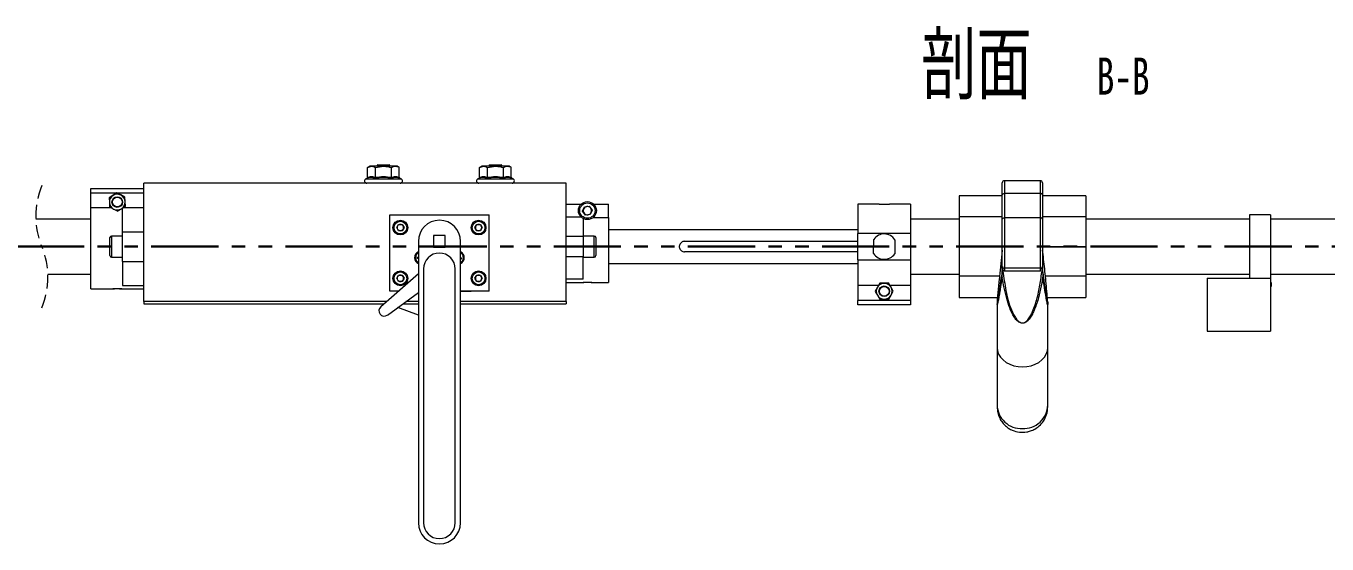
# Model space of a CAD drawing. Header units: millimetres. Extents: x 0 to 841, y 0 to 594.
# Drawn here: x 160.8 to 283.9, y 221.2 to 270.2 of the extents above; entities that cross this region are included whole.
import ezdxf

# ---------------------------------------------------------------- set-up
doc = ezdxf.new("R2010")
doc.units = ezdxf.units.MM
doc.linetypes.add('HIDDEN', pattern=[1.905, 1.27, -0.635])
doc.linetypes.add('PHANTOM', pattern=[12.7, 6.35, -1.27, 1.27, -1.27, 1.27, -1.27])
doc.layers.add('10', color=7, linetype='Continuous')
doc.styles.add('SLDTEXTSTYLE1', font='TXT', dxfattribs={"width": 0.75, "bigfont": 'bigfont'})
doc.styles.add('SLDTEXTSTYLE6', font='TXT', dxfattribs={"width": 0.7})

# ---------------------------------------------------------------- blocks, each defined once
blk = doc.blocks.new('SW_NOTE_0')
at = {"layer": '10', "color": 0, "attachment_point": 2}
for s, insert, char_height, style in [('\\M+19655\\M+196CA', (8.33, 8.19), 6.35, 'SLDTEXTSTYLE1'), ('B-B', (22.23, 5.8), 3.5, 'SLDTEXTSTYLE6')]:
    blk.add_mtext(s, dxfattribs=dict(at, insert=insert, char_height=char_height, style=style))

msp = doc.modelspace()

# ---------------------------------------------------------------- linework, layer by layer
at = {"color": 7, "linetype": 'Continuous', "lineweight": 15}
for p, q in [((193.31, 256.95), (193.11, 256.83)), ((193.11, 256.83), (193.49, 256.95)), ((193.11, 255.9), (193.11, 256.83)), ((193.49, 256.95), (193.31, 256.95)), ((194.61, 256.95), (193.49, 256.95)), ((193.86, 256.83), (194.61, 256.95)), ((193.86, 255.9), (193.86, 256.83)), ((194.06, 257.09), (194.01, 257.04)), ((194.01, 257.04), (194.01, 256.95)), ((195.21, 257.04), (194.01, 257.04)), ((194.06, 257.09), (195.16, 257.09)), ((195.74, 256.95), (194.61, 256.95)), ((195.21, 257.04), (195.16, 257.09)), ((195.21, 256.95), (195.21, 257.04)), ((195.36, 255.9), (195.36, 256.83)), ((195.91, 256.95), (195.74, 256.95)), ((196.11, 256.83), (195.91, 256.95)), ((196.11, 255.9), (196.11, 256.83)), ((203.91, 256.95), (203.71, 256.83)), ((203.71, 256.83), (204.09, 256.95)), ((203.71, 255.9), (203.71, 256.83)), ((204.09, 256.95), (203.91, 256.95)), ((205.21, 256.95), (204.09, 256.95)), ((204.46, 256.83), (205.21, 256.95)), ((204.46, 255.9), (204.46, 256.83)), ((204.66, 257.09), (204.61, 257.04)), ((204.61, 257.04), (204.61, 256.95)), ((205.81, 257.04), (204.61, 257.04)), ((204.66, 257.09), (205.76, 257.09)), ((206.34, 256.95), (205.21, 256.95)), ((205.81, 257.04), (205.76, 257.09)), ((205.81, 256.95), (205.81, 257.04)), ((205.96, 255.9), (205.96, 256.83)), ((206.51, 256.95), (206.34, 256.95)), ((206.71, 256.83), (206.51, 256.95)), ((206.71, 255.9), (206.71, 256.83)), ((211.91, 255.35), (171.91, 255.35)), ((171.91, 244.15), (171.91, 255.35)), ((193.04, 255.79), (192.94, 255.75)), ((196.28, 255.75), (196.19, 255.79)), ((203.64, 255.79), (203.54, 255.75)), ((206.88, 255.75), (206.79, 255.79)), ((211.91, 244.15), (211.91, 255.35)), ((253.19, 254.24), (253.19, 255.38)), ((256.79, 255.58), (253.39, 255.58)), ((256.99, 255.38), (256.99, 254.24)), ((166.91, 254.85), (171.91, 254.85)), ((166.91, 254.44), (166.91, 254.85)), ((166.91, 254.44), (171.91, 254.44)), ((166.91, 253.04), (166.91, 254.44)), ((168.65, 253.96), (168.66, 253.53)), ((169.38, 254.43), (169.01, 254.2)), ((169.76, 254.23), (169.38, 254.43)), ((170.14, 254.03), (169.76, 254.23)), ((170.16, 253.6), (170.14, 254.03)), ((253.19, 254.15), (249.09, 254.15)), ((249.09, 254.15), (249.09, 252.15)), ((253.19, 251.94), (253.19, 254.24)), ((253.39, 254.37), (253.39, 252.07)), ((256.79, 254.37), (253.39, 254.37)), ((256.79, 252.07), (256.79, 254.37)), ((256.99, 254.24), (256.99, 251.94)), ((261.09, 254.15), (256.99, 254.15)), ((261.09, 254.15), (261.09, 252.15)), ((166.91, 245.35), (166.91, 253.04)), ((166.91, 253.04), (168.81, 253.04)), ((168.66, 253.53), (168.68, 253.1)), ((168.68, 253.1), (169.07, 252.9)), ((169.07, 252.9), (169.45, 252.7)), ((169.81, 252.93), (170.18, 253.16)), ((169.91, 250.75), (169.91, 253)), ((169.97, 253.04), (171.91, 253.04)), ((170.18, 253.16), (170.16, 253.6)), ((211.91, 253.35), (213.31, 253.35)), ((213.45, 252.69), (213.63, 253.11)), ((213.73, 252.32), (213.45, 252.69)), ((213.63, 253.11), (214.09, 253.17)), ((214.09, 253.17), (214.37, 252.81)), ((214.37, 252.81), (214.19, 252.38)), ((214.51, 253.35), (215.91, 253.35)), ((215.91, 252.1), (215.91, 253.35)), ((241.52, 253.35), (239.51, 253.35)), ((239.51, 253.35), (239.51, 250.6)), ((244.51, 253.35), (242.51, 253.35)), ((244.51, 253.35), (244.51, 250.6)), ((166.91, 251.95), (161.7, 251.95)), ((195.21, 245.15), (195.21, 252.35)), ((195.21, 252.35), (204.61, 252.35)), ((195.87, 251.15), (196.04, 251.45)), ((196.04, 251.45), (196.38, 251.45)), ((196.38, 251.45), (196.56, 251.15)), ((203.27, 251.15), (203.44, 251.45)), ((203.44, 251.45), (203.78, 251.45)), ((203.78, 251.45), (203.96, 251.15)), ((204.61, 245.15), (204.61, 252.35)), ((211.91, 252.17), (213.29, 252.17)), ((213.51, 252), (213.51, 250.3)), ((214.19, 252.38), (213.73, 252.32)), ((214.46, 252.1), (215.91, 252.1)), ((215.91, 252.1), (215.91, 245.95)), ((249.09, 251.95), (244.51, 251.95)), ((249.09, 252.15), (249.09, 249.37)), ((253.19, 252.15), (249.09, 252.15)), ((253.19, 247.45), (253.19, 251.94)), ((253.39, 252.07), (253.39, 247.3)), ((256.79, 252.07), (253.39, 252.07)), ((256.79, 247.3), (256.79, 252.07)), ((261.09, 252.15), (256.99, 252.15)), ((256.99, 251.94), (256.99, 247.45)), ((261.09, 252.15), (261.09, 249.37)), ((276.59, 251.95), (261.09, 251.95)), ((278.59, 252.35), (276.59, 252.35)), ((276.59, 252.35), (276.59, 249.35)), ((278.59, 252.35), (278.59, 249.35)), ((288.64, 251.95), (278.59, 251.95)), ((168.71, 248.5), (168.71, 250.2)), ((169.91, 250.35), (168.86, 250.35)), ((169.91, 250.75), (171.91, 250.75)), ((169.91, 247.95), (169.91, 250.75)), ((196.04, 250.85), (195.87, 251.15)), ((196.38, 250.85), (196.04, 250.85)), ((196.56, 251.15), (196.38, 250.85)), ((199.36, 250.39), (199.36, 249.29)), ((200.46, 250.39), (199.36, 250.39)), ((199.36, 250.29), (199.36, 249.39)), ((200.36, 250.39), (199.46, 250.39)), ((200.46, 249.29), (200.46, 250.39)), ((200.46, 249.39), (200.46, 250.29)), ((203.44, 250.85), (203.27, 251.15)), ((203.78, 250.85), (203.44, 250.85)), ((203.96, 251.15), (203.78, 250.85)), ((213.51, 250.3), (211.91, 250.3)), ((214.56, 250.35), (213.51, 250.35)), ((213.51, 250.3), (213.51, 248.39)), ((214.71, 250.2), (214.71, 248.73)), ((239.51, 250.95), (215.91, 250.95)), ((239.51, 248.1), (239.51, 250.6)), ((244.51, 250.6), (239.51, 250.6)), ((241, 248.7), (241.02, 250.03)), ((243.02, 250), (243, 248.67)), ((244.51, 250.6), (244.51, 248.1)), ((197.91, 249.84), (197.91, 223.24)), ((199.36, 249.29), (200.46, 249.29)), ((199.46, 249.29), (200.36, 249.29)), ((201.91, 223.24), (201.91, 249.84)), ((223.11, 249.85), (239.51, 249.85)), ((239.51, 248.85), (223.11, 248.85)), ((249.09, 249.37), (253.19, 249.37)), ((249.09, 249.33), (249.09, 246.55)), ((249.09, 249.33), (253.19, 249.33)), ((253.19, 249.02), (253.14, 248.65)), ((253.19, 249.01), (253.14, 248.64)), ((256.99, 249.37), (261.09, 249.37)), ((256.99, 249.33), (261.09, 249.33)), ((257.05, 248.62), (256.99, 249.02)), ((257.05, 248.61), (256.99, 249.01)), ((261.09, 249.33), (261.09, 246.55)), ((276.59, 249.35), (276.59, 246.35)), ((278.59, 249.35), (278.59, 246.35)), ((168.86, 248.35), (169.91, 248.35)), ((169.91, 247.95), (169.91, 245.66)), ((169.91, 247.95), (171.91, 247.95)), ((197.84, 248.23), (197.84, 248.36)), ((197.84, 248.36), (197.91, 248.36)), ((197.91, 248.23), (197.84, 248.23)), ((201.91, 248.3), (201.99, 248.28)), ((201.96, 248.16), (201.91, 248.17)), ((201.99, 248.28), (201.96, 248.16)), ((213.51, 248.39), (211.91, 248.39)), ((213.51, 246.27), (213.51, 248.39)), ((213.51, 248.35), (214.56, 248.35)), ((214.71, 248.73), (214.71, 248.5)), ((215.91, 247.75), (239.51, 247.75)), ((239.51, 248.1), (244.51, 248.1)), ((239.51, 248.1), (239.51, 245.66)), ((244.51, 248.1), (244.51, 245.66)), ((162.84, 246.75), (166.91, 246.75)), ((197.91, 246.76), (194.35, 243.66)), ((195.87, 246.35), (196.04, 246.65)), ((196.04, 246.05), (195.87, 246.35)), ((196.04, 246.65), (196.38, 246.65)), ((196.38, 246.65), (196.56, 246.35)), ((196.56, 246.35), (196.38, 246.05)), ((198.41, 247.24), (198.41, 223.24)), ((201.41, 223.24), (201.41, 247.24)), ((203.27, 246.35), (203.44, 246.65)), ((203.44, 246.05), (203.27, 246.35)), ((203.44, 246.65), (203.78, 246.65)), ((203.78, 246.65), (203.96, 246.35)), ((203.96, 246.35), (203.78, 246.05)), ((244.51, 246.75), (249.09, 246.75)), ((252.92, 246.55), (249.09, 246.55)), ((249.09, 246.55), (249.09, 244.55)), ((253.19, 246.55), (253.13, 246.55)), ((253.19, 247.19), (253.19, 247.45)), ((253.19, 246.99), (253.22, 247.26)), ((253.22, 247.28), (253.22, 247.26)), ((256.79, 247.3), (253.39, 247.3)), ((253.39, 247.3), (253.39, 247.04)), ((256.79, 247.04), (253.39, 247.04)), ((256.79, 247.04), (256.79, 247.3)), ((256.97, 247.26), (256.97, 247.28)), ((256.97, 247.26), (257, 246.99)), ((256.99, 247.45), (256.99, 247.19)), ((261.09, 246.55), (257.27, 246.55)), ((261.09, 246.75), (276.59, 246.75)), ((261.09, 246.55), (261.09, 244.55)), ((272.59, 246.35), (272.59, 241.35)), ((272.59, 246.35), (278.59, 246.35)), ((278.59, 246.75), (288, 246.75)), ((278.59, 246.35), (278.59, 241.35)), ((166.91, 245.35), (168.91, 245.35)), ((169.64, 245.35), (169, 245.35)), ((169.83, 245.35), (169.64, 245.35)), ((169.91, 245.66), (171.91, 245.66)), ((169.91, 245.35), (171.91, 245.35)), ((196.07, 245.15), (195.21, 245.15)), ((196.38, 246.05), (196.04, 246.05)), ((204.61, 245.15), (201.91, 245.15)), ((201.91, 245.15), (202.91, 245.15)), ((202.91, 245.15), (202.91, 245.15)), ((203.78, 246.05), (203.44, 246.05)), ((213.51, 246.27), (211.91, 246.27)), ((211.91, 245.95), (213.41, 245.95)), ((213.91, 245.95), (213.5, 245.95)), ((214.33, 245.95), (213.91, 245.95)), ((214.41, 245.95), (215.91, 245.95)), ((241.45, 245.66), (239.51, 245.66)), ((239.51, 245.66), (239.51, 244.26)), ((241.36, 245.5), (241.15, 245.13)), ((241.58, 245.88), (241.36, 245.5)), ((242.01, 245.88), (241.58, 245.88)), ((242.44, 245.88), (242.01, 245.88)), ((244.51, 245.66), (242.57, 245.66)), ((242.87, 245.13), (242.66, 245.5)), ((242.66, 244.76), (242.87, 245.13)), ((244.51, 245.66), (244.51, 244.26)), ((278.63, 245.97), (278.59, 245.97)), ((278.63, 245.57), (278.59, 245.57)), ((278.63, 245.97), (278.63, 245.57)), ((194.92, 244.15), (171.91, 244.15)), ((171.91, 244.15), (171.91, 243.95)), ((171.91, 243.95), (194.69, 243.95)), ((194.98, 242.88), (197.91, 245)), ((196.46, 243.95), (197.91, 243.95)), ((197.91, 244.15), (196.73, 244.15)), ((211.91, 244.15), (201.91, 244.15)), ((201.91, 243.95), (211.91, 243.95)), ((211.91, 244.15), (211.91, 243.95)), ((244.51, 244.26), (239.51, 244.26)), ((239.51, 243.85), (239.51, 244.26)), ((244.51, 243.85), (239.51, 243.85)), ((241.36, 244.76), (241.58, 244.38)), ((241.58, 244.38), (242.01, 244.38)), ((242.01, 244.38), (242.44, 244.38)), ((242.44, 244.38), (242.66, 244.76)), ((244.51, 244.26), (244.51, 243.85)), ((249.09, 244.55), (252.73, 244.55)), ((252.69, 243.95), (252.69, 239.81)), ((252.83, 244.55), (252.86, 244.55)), ((257.46, 244.55), (261.09, 244.55)), ((257.49, 239.81), (257.49, 243.95)), ((197.91, 242.87), (195.96, 243.58)), ((272.59, 241.35), (278.59, 241.35)), ((252.69, 239.81), (252.69, 234.38)), ((257.49, 234.38), (257.49, 239.81)), ((252.69, 234.37), (252.69, 234.16))]:
    msp.add_line(p, q, dxfattribs=at)
at = {"color": 8, "linetype": 'Continuous', "lineweight": 15}
for p, q in [((192.94, 255.75), (193.78, 255.75)), ((193.78, 255.75), (196.28, 255.75)), ((203.54, 255.75), (204.38, 255.75)), ((204.38, 255.75), (206.88, 255.75)), ((253.39, 255.58), (253.39, 254.37)), ((256.79, 254.37), (256.79, 255.58)), ((168.86, 250.35), (168.86, 248.35)), ((214.56, 248.62), (214.56, 250.35)), ((214.56, 248.35), (214.56, 248.62)), ((257.05, 248.61), (257.05, 248.62))]:
    msp.add_line(p, q, dxfattribs=at)
at = {"color": 7, "linetype": 'PHANTOM', "lineweight": 30}
msp.add_line((420.28, 249.35), (89.9, 249.35), dxfattribs=at)
at = {"color": 7, "linetype": 'Continuous', "lineweight": 15, "flags": 128}
for points in [[(169.01, 254.2), (168.73, 254.02), (168.65, 253.96)], [(253.19, 254.24), (253.2, 254.27), (253.21, 254.29), (253.23, 254.31), (253.25, 254.33), (253.28, 254.35), (253.32, 254.36), (253.35, 254.37), (253.39, 254.37)], [(256.99, 254.24), (256.99, 254.27), (256.98, 254.29), (256.96, 254.31), (256.93, 254.33), (256.9, 254.35), (256.87, 254.36), (256.83, 254.37), (256.79, 254.37)], [(169.45, 252.7), (169.53, 252.75), (169.81, 252.93)], [(253.19, 251.94), (253.2, 251.97), (253.21, 251.99), (253.23, 252.01), (253.25, 252.03), (253.28, 252.05), (253.32, 252.06), (253.35, 252.07), (253.39, 252.07)], [(256.99, 251.94), (256.99, 251.97), (256.98, 251.99), (256.96, 252.01), (256.93, 252.03), (256.9, 252.05), (256.87, 252.06), (256.83, 252.07), (256.79, 252.07)], [(253.14, 248.64), (253.14, 248.64), (253.14, 248.64)], [(257.05, 248.61), (257.05, 248.62), (257.05, 248.62)], [(253.22, 247.28), (253.2, 247.21), (253.2, 247.18), (253.19, 247.19)], [(253.39, 247.04), (253.36, 247.05), (253.32, 247.07), (253.29, 247.1), (253.26, 247.15), (253.24, 247.21), (253.22, 247.28)], [(241.15, 245.13), (241.2, 245.05), (241.36, 244.76)], [(242.66, 245.5), (242.49, 245.8), (242.44, 245.88)], [(252.69, 239.81), (252.73, 239.49), (252.84, 239.18), (253.02, 238.89), (253.26, 238.63), (253.55, 238.4), (253.89, 238.22), (254.27, 238.08), (254.68, 238), (255.09, 237.97)], [(255.09, 237.97), (255.51, 238), (255.91, 238.08), (256.29, 238.22), (256.64, 238.4), (256.93, 238.63), (257.17, 238.89), (257.35, 239.18), (257.46, 239.49), (257.49, 239.81), (257.49, 239.81)]]:
    msp.add_lwpolyline(points, dxfattribs=at)
at = {"color": 8, "linetype": 'Continuous', "lineweight": 15, "flags": 128}
msp.add_lwpolyline([(253.14, 248.65), (253.14, 248.65), (253.14, 248.64)], dxfattribs=at)
at = {"color": 7, "linetype": 'Continuous', "lineweight": 15}
for centre, radius in [((169.41, 253.56), 0.5), ((169.41, 253.56), 0.46), ((213.91, 252.75), 0.85), ((213.91, 252.75), 0.725), ((196.21, 251.15), 0.7), ((196.21, 251.15), 0.6), ((203.61, 251.15), 0.7), ((203.61, 251.15), 0.6), ((196.21, 246.35), 0.7), ((196.21, 246.35), 0.6), ((203.61, 246.35), 0.7), ((203.61, 246.35), 0.6), ((242.01, 245.13), 0.5), ((242.01, 245.13), 0.46)]:
    msp.add_circle(centre, radius, dxfattribs=at)
at = {"color": 7, "linetype": 'HIDDEN', "lineweight": 0}
for centre, start, end in [((169.2, 252.23), 157.3801, 202.6199), ((155.34, 246.46), 337.3801, 22.6199)]:
    msp.add_arc(centre, 7.51, start, end, dxfattribs=at)
at = {"color": 7, "linetype": 'Continuous', "lineweight": 15}
for centre, radius, start, end in [((193.03, 255.56), 0.21, 114.9985, 269.9987), ((196.19, 255.56), 0.21, 269.9981, 65.0015), ((203.63, 255.56), 0.21, 114.9985, 270.0019), ((206.79, 255.56), 0.21, 270.002, 64.9975), ((253.39, 255.38), 0.2, 90.0015, 179.9993), ((256.79, 255.38), 0.2, 0.0007, 89.9985), ((169.41, 253.56), 0.747, 122.3689, 182.3658), ((169.41, 253.56), 0.747, 62.3674, 122.3683), ((169.41, 253.56), 0.747, 2.3637, 62.3723), ((169.41, 253.56), 0.747, 182.3694, 242.3665), ((169.41, 253.56), 0.747, 242.3671, 302.3686), ((169.41, 253.56), 0.747, 302.3628, 2.3719), ((213.91, 252.75), 0.4, 157.3584, 217.3532), ((213.91, 252.75), 0.4, 97.3549, 157.3605), ((213.91, 252.75), 0.4, 217.359, 277.3568), ((213.91, 252.75), 0.4, 37.3563, 97.3581), ((213.91, 252.75), 0.4, 277.3587, 337.3568), ((213.91, 252.75), 0.4, 337.3571, 37.358), ((196.21, 251.15), 0.3, 149.9964, 210.0036), ((196.21, 251.15), 0.3, 89.999, 150.0017), ((196.21, 251.15), 0.3, 29.9983, 90.001), ((196.21, 251.15), 0.3, 329.9964, 30.0036), ((199.91, 249.84), 2, 0.0001, 179.9999), ((203.61, 251.15), 0.3, 149.9964, 210.0036), ((203.61, 251.15), 0.3, 89.999, 150.0017), ((203.61, 251.15), 0.3, 29.9983, 90.001), ((203.61, 251.15), 0.3, 329.9964, 30.0036), ((168.86, 250.2), 0.15, 89.9997, 179.9954), ((196.21, 251.15), 0.3, 209.9986, 270.0009), ((196.21, 251.15), 0.3, 269.9991, 330.0014), ((199.46, 250.29), 0.1, 89.9974, 179.9996), ((200.36, 250.29), 0.1, 0.0004, 89.9958), ((203.61, 251.15), 0.3, 209.9986, 270.0009), ((203.61, 251.15), 0.3, 269.9991, 330.0014), ((214.56, 250.2), 0.15, 0.0046, 89.9957), ((242.01, 249.35), 1.2, 32.7358, 145.6212), ((198.16, 248.3), 0.6, 114.6251, 245.3749), ((199.46, 249.39), 0.1, 179.9999, 270.0026), ((200.36, 249.39), 0.1, 270.0042, 0.0001), ((201.66, 248.3), 0.6, 294.6253, 65.3747), ((168.86, 248.5), 0.15, 180.0043, 270.0005), ((198.16, 248.3), 0.52, 118.7356, 241.2644), ((199.91, 247.24), 1.5, 0.0002, 179.9998), ((201.66, 248.3), 0.52, 298.7372, 61.2628), ((214.56, 248.5), 0.15, 270.004, 359.9957), ((242.01, 249.35), 1.2, 212.7359, 325.6212), ((253.35, 248.62), 0.219, 171.4662, 173.7134), ((256.83, 248.59), 0.224, 6.2947, 8.3544), ((196.21, 246.35), 0.3, 149.9965, 210.0035), ((196.21, 246.35), 0.3, 89.999, 150.0015), ((196.21, 246.35), 0.3, 29.9985, 90.001), ((196.21, 246.35), 0.3, 329.9965, 30.0035), ((203.61, 246.35), 0.3, 149.9965, 210.0035), ((203.61, 246.35), 0.3, 89.999, 150.0015), ((203.61, 246.35), 0.3, 29.9985, 90.001), ((203.61, 246.35), 0.3, 329.9965, 30.0035), ((253.37, 247.48), 0.181, 188.5517, 276.5402), ((256.81, 247.48), 0.181, 263.4598, 351.4483), ((196.21, 246.35), 0.3, 209.9986, 270.0009), ((196.21, 246.35), 0.3, 269.9991, 330.0014), ((203.61, 246.35), 0.3, 209.9986, 270.0009), ((203.61, 246.35), 0.3, 269.9991, 330.0014), ((242.01, 245.13), 0.747, 150.0017, 209.9983), ((242.01, 245.13), 0.747, 89.9995, 149.9998), ((242.01, 245.13), 0.747, 30.0002, 89.9996), ((242.01, 245.13), 0.747, 330.0017, 29.9983), ((242.01, 245.13), 0.747, 210.0001, 270.0005), ((242.01, 245.13), 0.747, 270.0004, 329.9999), ((194.68, 243.28), 0.5, 131.0589, 305.9107), ((199.91, 223.24), 2, 180.0001, 359.9999), ((199.91, 223.24), 1.5, 180.0001, 359.9999)]:
    msp.add_arc(centre, radius, start, end, dxfattribs=at)
at = {"color": 8, "linetype": 'Continuous', "lineweight": 15}
for centre, start, end in [((255, 234.45), 181.7436, 272.3141), ((255.19, 234.45), 267.6852, 358.2901)]:
    msp.add_arc(centre, 2.31, start, end, dxfattribs=at)
at = {"color": 7, "linetype": 'Continuous', "lineweight": 15}
for points, knots in [([(193.49, 256.95), (193.49, 256.95), (193.63, 256.95), (193.75, 256.89), (193.86, 256.83)], [0, 0, 0, 0, 0.067748, 1, 1, 1, 1]), ([(194.61, 256.95), (194.63, 256.95), (194.88, 256.95), (195.13, 256.89), (195.36, 256.83)], [0, 0, 0, 0, 0.070222, 1, 1, 1, 1]), ([(195.36, 256.83), (195.45, 256.88), (195.57, 256.94), (195.7, 256.95), (195.74, 256.95)], [0, 0, 0, 0, 0.7409671, 1, 1, 1, 1]), ([(195.74, 256.95), (195.83, 256.93), (195.97, 256.91), (196.08, 256.85), (196.11, 256.83)], [0, 0, 0, 0, 0.729609, 1, 1, 1, 1]), ([(204.09, 256.95), (204.09, 256.95), (204.23, 256.95), (204.35, 256.89), (204.46, 256.83)], [0, 0, 0, 0, 0.067746, 1, 1, 1, 1]), ([(205.21, 256.95), (205.23, 256.95), (205.48, 256.95), (205.73, 256.89), (205.96, 256.83)], [0, 0, 0, 0, 0.070208, 1, 1, 1, 1]), ([(205.96, 256.83), (206.05, 256.88), (206.17, 256.94), (206.3, 256.95), (206.34, 256.95)], [0, 0, 0, 0, 0.740945, 1, 1, 1, 1]), ([(206.34, 256.95), (206.43, 256.93), (206.57, 256.91), (206.68, 256.85), (206.71, 256.83)], [0, 0, 0, 0, 0.729601, 1, 1, 1, 1]), ([(193.04, 255.79), (193.04, 255.79), (193.05, 255.8), (193.06, 255.81), (193.09, 255.83), (193.11, 255.86), (193.11, 255.88), (193.11, 255.9)], [0, 0, 0, 0, 0.007007, 0.202525, 0.489541, 0.744172, 1, 1, 1, 1]), ([(193.82, 255.79), (193.7, 255.84), (193.52, 255.91), (193.25, 255.88), (193.12, 255.83), (193.04, 255.79)], [0, 0, 0, 0, 0.494633, 0.670975, 1, 1, 1, 1]), ([(193.11, 255.9), (193.24, 255.94), (193.49, 256.03), (193.74, 255.94), (193.86, 255.9)], [0, 0, 0, 0, 0.497869, 1, 1, 1, 1]), ([(193.82, 255.79), (193.82, 255.79), (193.83, 255.8), (193.84, 255.81), (193.85, 255.83), (193.86, 255.86), (193.86, 255.88), (193.86, 255.9)], [0, 0, 0, 0, 0.005113, 0.159761, 0.426509, 0.700554, 1, 1, 1, 1]), ([(195.4, 255.79), (195.14, 255.84), (194.78, 255.91), (194.25, 255.88), (193.99, 255.83), (193.82, 255.79)], [0, 0, 0, 0, 0.501633, 0.680895, 1, 1, 1, 1]), ([(193.86, 255.9), (194.11, 255.94), (194.61, 256.03), (195.11, 255.94), (195.36, 255.9)], [0, 0, 0, 0, 0.497779, 1, 1, 1, 1]), ([(195.36, 255.9), (195.49, 255.94), (195.74, 256.03), (195.99, 255.94), (196.11, 255.9)], [0, 0, 0, 0, 0.500023, 1, 1, 1, 1]), ([(195.36, 255.9), (195.36, 255.88), (195.36, 255.86), (195.37, 255.83), (195.38, 255.81), (195.39, 255.8), (195.4, 255.79), (195.4, 255.79)], [0, 0, 0, 0, 0.299446, 0.573491, 0.840239, 0.994887, 1, 1, 1, 1]), ([(196.19, 255.79), (196.05, 255.84), (195.88, 255.91), (195.6, 255.88), (195.48, 255.83), (195.4, 255.79)], [0, 0, 0, 0, 0.504206, 0.679406, 1, 1, 1, 1]), ([(196.11, 255.9), (196.11, 255.88), (196.12, 255.86), (196.13, 255.83), (196.16, 255.81), (196.18, 255.8), (196.19, 255.79), (196.19, 255.79)], [0, 0, 0, 0, 0.255828, 0.510459, 0.797475, 0.992993, 1, 1, 1, 1]), ([(203.64, 255.79), (203.64, 255.79), (203.65, 255.8), (203.66, 255.81), (203.69, 255.83), (203.71, 255.86), (203.71, 255.88), (203.71, 255.9)], [0, 0, 0, 0, 0.007007, 0.20259, 0.489526, 0.744187, 1, 1, 1, 1]), ([(204.42, 255.79), (204.3, 255.84), (204.12, 255.91), (203.85, 255.88), (203.72, 255.83), (203.64, 255.79)], [0, 0, 0, 0, 0.494633, 0.670961, 1, 1, 1, 1]), ([(203.71, 255.9), (203.84, 255.94), (204.09, 256.03), (204.34, 255.94), (204.46, 255.9)], [0, 0, 0, 0, 0.497855, 1, 1, 1, 1]), ([(204.42, 255.79), (204.42, 255.79), (204.43, 255.8), (204.44, 255.81), (204.45, 255.83), (204.46, 255.86), (204.46, 255.88), (204.46, 255.9)], [0, 0, 0, 0, 0.005113, 0.15976, 0.426505, 0.700547, 1, 1, 1, 1]), ([(206, 255.79), (205.74, 255.84), (205.38, 255.91), (204.85, 255.88), (204.59, 255.83), (204.42, 255.79)], [0, 0, 0, 0, 0.501629, 0.680897, 1, 1, 1, 1]), ([(204.46, 255.9), (204.71, 255.94), (205.21, 256.03), (205.71, 255.94), (205.96, 255.9)], [0, 0, 0, 0, 0.497775, 1, 1, 1, 1]), ([(205.96, 255.9), (206.09, 255.94), (206.34, 256.03), (206.59, 255.94), (206.71, 255.9)], [0, 0, 0, 0, 0.500023, 1, 1, 1, 1]), ([(205.96, 255.9), (205.96, 255.88), (205.96, 255.86), (205.97, 255.83), (205.98, 255.81), (205.99, 255.8), (206, 255.79), (206, 255.79)], [0, 0, 0, 0, 0.299444, 0.573479, 0.840168, 0.99481, 1, 1, 1, 1]), ([(206.79, 255.79), (206.65, 255.84), (206.48, 255.91), (206.2, 255.88), (206.08, 255.83), (206, 255.79)], [0, 0, 0, 0, 0.504213, 0.679416, 1, 1, 1, 1]), ([(206.71, 255.9), (206.71, 255.88), (206.72, 255.86), (206.73, 255.83), (206.76, 255.81), (206.78, 255.8), (206.79, 255.79), (206.79, 255.79)], [0, 0, 0, 0, 0.2558287, 0.5104615, 0.7974782, 0.9930734, 1, 1, 1, 1]), ([(242.51, 253.35), (242.5, 253.35), (242.47, 253.34), (242.39, 253.33), (242.27, 253.32), (242.12, 253.32), (241.96, 253.32), (241.81, 253.32), (241.66, 253.33), (241.61, 253.34), (241.5, 253.35), (241.52, 253.35), (241.52, 253.35)], [0, 0, 0, 0, 0.028067, 0.108874, 0.233766, 0.389005, 0.555941, 0.715737, 0.85205, 0.949873, 0.996885, 1, 1, 1, 1]), ([(223.11, 249.85), (223.06, 249.84), (222.95, 249.83), (222.8, 249.75), (222.69, 249.63), (222.62, 249.47), (222.6, 249.3), (222.65, 249.14), (222.74, 249), (222.87, 248.9), (223, 248.85), (223.09, 248.85), (223.11, 248.85)], [0, 0, 0, 0, 0.104256, 0.207612, 0.313836, 0.423037, 0.529498, 0.632049, 0.735136, 0.842342, 0.951463, 1, 1, 1, 1]), ([(253.14, 248.64), (253.09, 248.24), (253.01, 247.43), (252.88, 246.19), (252.78, 245.18), (252.72, 244.5), (252.7, 244.21), (252.7, 244.06), (252.69, 243.98), (252.7, 243.93), (252.69, 243.9), (252.71, 243.87), (252.73, 243.99), (252.76, 244.07), (252.83, 244.51), (252.93, 245.15), (253.06, 246.08), (253.15, 246.7), (253.19, 246.99)], [0, 0, 0, 0, 0.152302, 0.308294, 0.470967, 0.534946, 0.56812, 0.580273, 0.591474, 0.597402, 0.600962, 0.602521, 0.6079, 0.626941, 0.651386, 0.762591, 0.885678, 1, 1, 1, 1]), ([(257.49, 243.89), (257.49, 243.89), (257.49, 243.89), (257.49, 243.92), (257.5, 243.96), (257.49, 244.04), (257.49, 244.18), (257.46, 244.47), (257.42, 245.04), (257.34, 245.84), (257.22, 247.08), (257.12, 248), (257.05, 248.61)], [0, 0, 0, 0, 0.000123, 0.004996, 0.013876, 0.030349, 0.048785, 0.104432, 0.211761, 0.415532, 0.612137, 1, 1, 1, 1]), ([(253.17, 246.47), (253.15, 246.32), (253.07, 245.85), (252.98, 245.24), (252.87, 244.63), (252.82, 244.3), (252.76, 244.03), (252.74, 243.95), (252.71, 243.85), (252.69, 243.88), (252.69, 243.91), (252.69, 243.93), (252.69, 243.95)], [0, 0, 0, 0, 0.167559, 0.51573, 0.6813591, 0.8330562, 0.900276, 0.9530118, 0.966357, 0.9725695, 0.9842602, 1, 1, 1, 1]), ([(253.17, 246.47), (253.17, 246.47), (253.16, 246.6), (253.17, 246.78), (253.18, 246.95), (253.19, 246.99)], [0, 0, 0, 0, 0.003183, 0.761668, 1, 1, 1, 1]), ([(257.02, 246.47), (256.95, 246.1), (256.83, 245.35), (256.56, 244.24), (256.24, 243.38), (255.93, 242.76), (255.69, 242.43), (255.45, 242.21), (255.25, 242.12), (255.08, 242.1), (254.92, 242.12), (254.73, 242.22), (254.51, 242.41), (254.19, 242.85), (253.87, 243.54), (253.59, 244.47), (253.35, 245.45), (253.23, 246.13), (253.17, 246.47)], [0, 0, 0, 0, 0.113876, 0.228066, 0.342538, 0.38875, 0.435444, 0.466986, 0.486092, 0.501647, 0.517101, 0.53497, 0.56339, 0.603531, 0.697713, 0.791341, 0.895773, 1, 1, 1, 1]), ([(253.22, 247.26), (253.26, 246.95), (253.34, 246.34), (253.49, 245.42), (253.67, 244.49), (253.94, 243.58), (254.26, 242.88), (254.56, 242.44), (254.76, 242.25), (254.93, 242.15), (255.08, 242.13), (255.23, 242.15), (255.42, 242.24), (255.65, 242.45), (255.87, 242.79), (256.19, 243.49), (256.52, 244.51), (256.79, 245.88), (256.91, 246.8), (256.97, 247.26)], [0, 0, 0, 0, 0.080788, 0.163794, 0.247255, 0.330517, 0.414148, 0.448112, 0.471776, 0.486395, 0.498889, 0.511447, 0.527044, 0.553301, 0.593057, 0.632397, 0.755186, 0.877734, 1, 1, 1, 1]), ([(257, 246.99), (257.01, 246.89), (257.02, 246.72), (257.02, 246.54), (257.02, 246.47), (257.02, 246.47)], [0, 0, 0, 0, 0.596451, 0.996818, 1, 1, 1, 1]), ([(257, 246.99), (257.06, 246.58), (257.17, 245.77), (257.3, 244.85), (257.4, 244.26), (257.43, 244.04), (257.47, 243.93), (257.47, 243.9)], [0, 0, 0, 0, 0.402539, 0.781351, 0.887716, 0.978495, 1, 1, 1, 1]), ([(168.91, 245.35), (168.92, 245.35), (168.96, 245.35), (169.03, 245.36), (169.16, 245.37), (169.3, 245.38), (169.47, 245.38), (169.61, 245.37), (169.77, 245.36), (169.82, 245.36), (169.92, 245.35), (169.91, 245.35), (169.91, 245.35)], [0, 0, 0, 0, 0.028078, 0.108858, 0.233757, 0.388992, 0.555922, 0.715712, 0.85202, 0.949851, 0.996861, 1, 1, 1, 1]), ([(213.41, 245.95), (213.42, 245.95), (213.46, 245.95), (213.53, 245.96), (213.65, 245.98), (213.8, 245.98), (213.97, 245.99), (214.11, 245.98), (214.26, 245.97), (214.32, 245.96), (214.42, 245.95), (214.41, 245.95), (214.41, 245.95)], [0, 0, 0, 0, 0.028029, 0.108623, 0.23334, 0.388621, 0.555319, 0.71463, 0.850928, 0.949332, 0.996974, 1, 1, 1, 1]), ([(257.48, 244.17), (257.49, 244.15), (257.49, 244.1), (257.49, 244.03), (257.49, 243.97), (257.49, 243.95)], [0, 0, 0, 0, 0.238486, 0.655985, 1, 1, 1, 1]), ([(252.69, 234.22), (252.71, 234.02), (252.73, 233.64), (252.92, 233.13), (253.18, 232.72), (253.48, 232.4), (253.79, 232.16), (254.23, 231.93), (254.8, 231.78), (255.4, 231.8), (255.89, 231.92), (256.3, 232.1), (256.72, 232.41), (257.12, 232.86), (257.43, 233.48), (257.47, 233.96), (257.49, 234.22)], [0, 0, 0, 0, 0.078569, 0.149442, 0.213216, 0.270339, 0.321289, 0.369964, 0.464127, 0.55422, 0.603047, 0.661911, 0.730843, 0.809973, 0.89957, 1, 1, 1, 1]), ([(257.49, 234.17), (257.49, 234.17), (257.49, 234.09), (257.49, 234.23), (257.49, 234.37)], [0, 0, 0, 0, 0.07316, 1, 1, 1, 1])]:
    msp.add_open_spline(points, degree=3, knots=knots, dxfattribs=at)
at = {"color": 8, "linetype": 'Continuous', "lineweight": 15}
for points, knots in [([(257.49, 243.95), (257.49, 243.95), (257.49, 243.93), (257.49, 243.9), (257.49, 243.87), (257.46, 243.84), (257.44, 244.05), (257.38, 244.19), (257.3, 244.75), (257.17, 245.47), (257.07, 246.13), (257.02, 246.47)], [0, 0, 0, 0, 0.002773, 0.019557, 0.029347, 0.034071, 0.062416, 0.159397, 0.279938, 0.626584, 1, 1, 1, 1]), ([(257.47, 243.9), (257.47, 243.89), (257.48, 243.88), (257.48, 243.89), (257.49, 243.89)], [0, 0, 0, 0, 0.691867, 1, 1, 1, 1])]:
    msp.add_open_spline(points, degree=3, knots=knots, dxfattribs=at)

# ---------------------------------------------------------------- block references
at = {"layer": '10'}
msp.add_blockref('SW_NOTE_0', (242.4, 261.42), dxfattribs=at)

doc.saveas('drawing.dxf')
